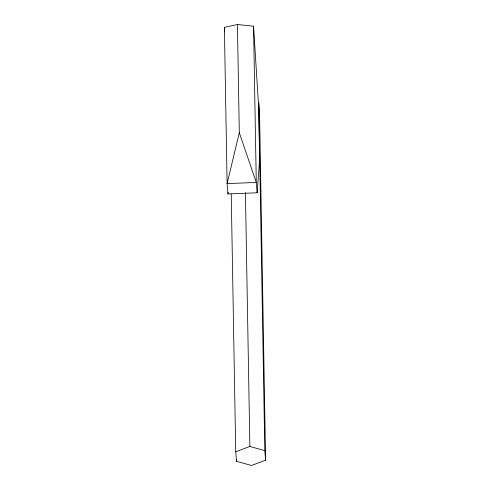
<?xml version="1.0" encoding="UTF-8"?>
<svg xmlns="http://www.w3.org/2000/svg" width="490" height="490" viewBox="0 0 490 490"><rect width="100%" height="100%" fill="white"/><g stroke="black" fill="none" stroke-linecap="round" stroke-linejoin="round"><path stroke-width="0.73" d="M227.991 193.936L227.109 183.597L224.383 27.348L237.423 24.5L253.544 26.203L258.689 107.469L259.608 160.046L257.158 192.791L227.991 193.936L228.101 192.411M237.423 24.5L239.31 132.704L227.109 183.597L256.276 182.452L257.158 192.791M235.727 451.786L249.863 446.451L264.808 450.641L265.617 460.165L251.486 465.5L236.541 461.31L235.727 451.786L231.231 194.101M239.31 132.704L256.276 182.452L253.544 26.203M224.383 27.348L224.671 31.905M265.617 460.165L259.547 112.259L258.732 102.735L264.808 450.641M245.429 192.595L249.863 446.451M236.517 459.779L236.541 461.31"/></g></svg>
